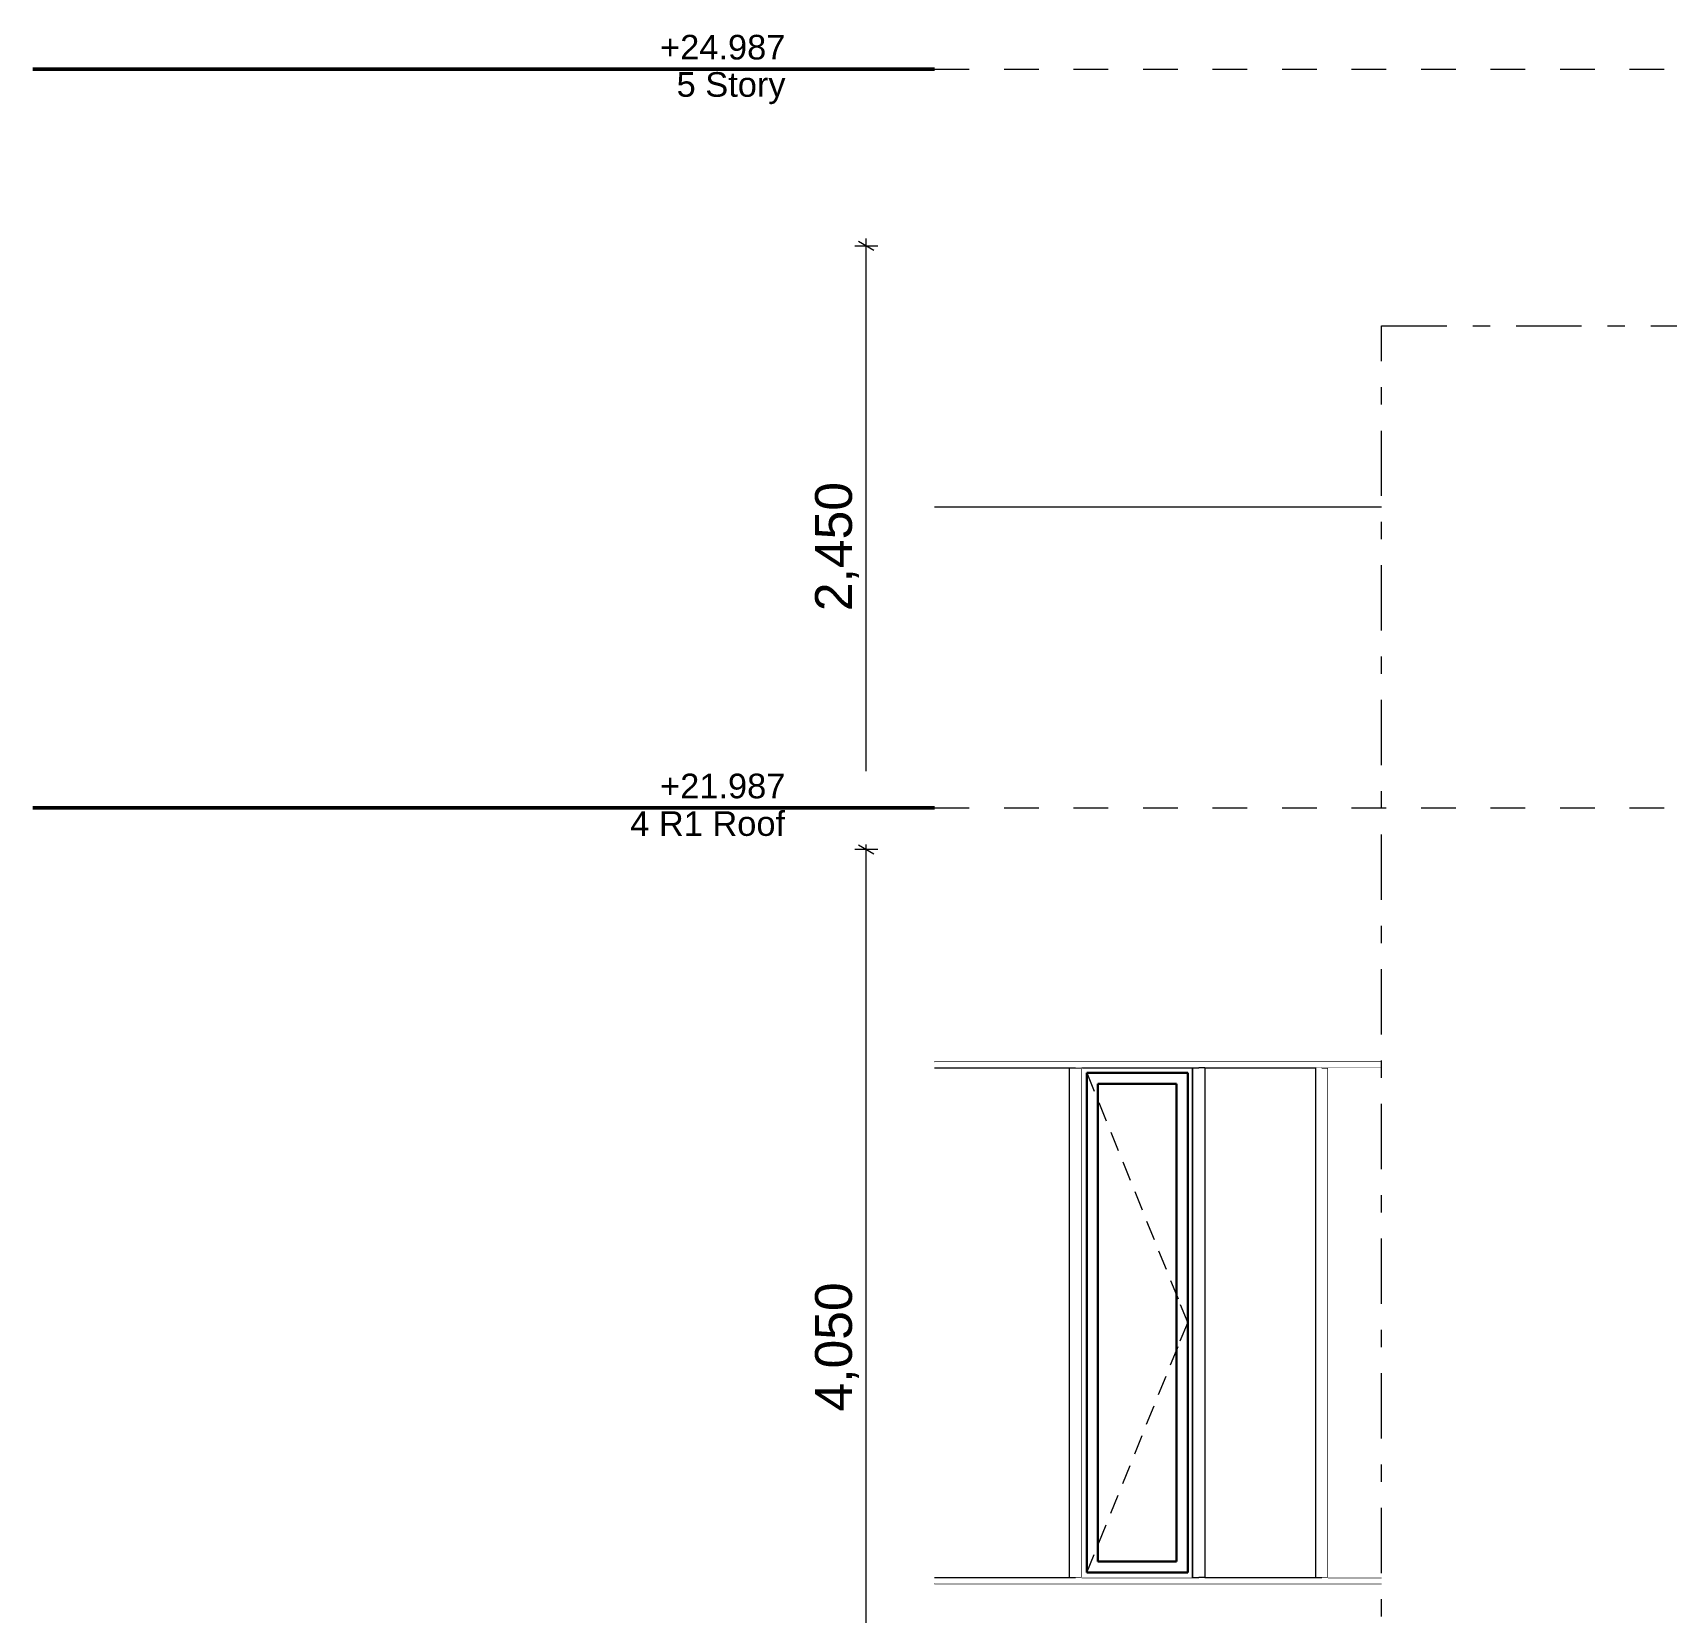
# Model space of a CAD drawing. Header units: millimetres. Extents: x -48147 to 1436659, y -488302 to 18123.
# Drawn here: x 1396615 to 1403249, y -470099 to -463685 of the extents above; entities that cross this region are included whole.
import ezdxf

# ---------------------------------------------------------------- set-up
doc = ezdxf.new("R2010")
doc.units = ezdxf.units.MM
doc.header["$MEASUREMENT"] = 0
for name, pattern in [('Dashed', [2822.222233, 1411.111116, -1411.111116]), ('Double Dashed', [546.805537, 264.583325, -105.833328, 70.555556, -105.833328]), ('Wipeout_Contour', [1000, 0, -1000])]:
    doc.linetypes.add(name, pattern=pattern)
for name, color, linetype, lineweight, true_color in [('0_Pen_No__105', 7, 'Continuous', 15, 0xa6a6a6), ('0_Pen_No__25', 7, 'Continuous', 50, 0x2a2a2a), ('New_A-25-M_Curtain_Wall_Pen_No__23', 7, 'Continuous', 30, 0x2a2a2a), ('New_A-25-M_Curtain_Wall_Pen_No__63', 7, 'Continuous', 20, 0x606060)]:
    doc.layers.add(name, color=color, linetype=linetype, lineweight=lineweight, true_color=true_color)
for name, color, linetype, lineweight in [('0_Pen_No__6', 7, 'Continuous', 35), ('A-95-D_1_100_Pen_No__1', 7, 'Continuous', 13), ('A-95-P_Drawing_Pen_No__1', 7, 'Continuous', 13), ('A-95-P_Text_1_50_GA_Pen_No__1', 7, 'Continuous', 13), ('New_A-25-M_Curtain_Wall_Pen_No__3', 7, 'Continuous', 18), ('New_A-25-M_Curtain_Wall_Pen_No__87', 8, 'Continuous', 20), ('New_A-25-M_Wall_Ext_Pen_No__87', 8, 'Continuous', 20), ('New_ArchiCAD Doors_Pen_No__87', 8, 'Continuous', 20)]:
    doc.layers.add(name, color=color, linetype=linetype, lineweight=lineweight)
for name, color, linetype in [('A-95-D_1_100', 7, 'Continuous'), ('A-95-P_Drawing', 7, 'Continuous'), ('New_A-25-M_Curtain_Wall', 7, 'Continuous'), ('New_A-25-M_Wall_Ext', 7, 'Continuous'), ('New_A-25-M_Wall_Int', 7, 'Continuous'), ('New_ArchiCAD Doors', 7, 'Continuous')]:
    doc.layers.add(name, color=color, linetype=linetype)
doc.styles.add('GENERATED_STYLE_1', font='')
doc.styles.add('GENERATED_STYLE_2', font='')
doc.styles.get('GENERATED_STYLE_1').set_extended_font_data('Arial')
doc.styles.get('GENERATED_STYLE_2').set_extended_font_data('Swis721 BT')
doc.dimstyles.new('GENERATED_STYLE__2', dxfattribs={"dimtxt": 150, "dimasz": 47.5, "dimexe": 0.18, "dimexo": 0, "dimgap": 0.09, "dimtad": 1, "dimdec": 0, "dimzin": 0, "dimdsep": 46, "dimtxsty": 'GENERATED_STYLE_1', "dimblk": 'ARROWHEAD_2', "dimblk1": 'ARROWHEAD_2', "dimblk2": 'ARROWHEAD_2', "dimcen": 0.09, "dimclrd": 7, "dimclre": 7, "dimclrt": 7, "dimadec": 0, "dimazin": 0, "dimtfac": 1, "dimtdec": 4, "dimtmove": 0, "dimatfit": 3, "dimfxl": 1, "dimtolj": 1, "dimtzin": 0, "dimarcsym": 0})

# ---------------------------------------------------------------- blocks, each defined once
blk = doc.blocks.new('Section Elem_3_2', base_point=(1424163.9, -483032.8))
at = {"color": 254, "linetype": 'Wipeout_Contour', "lineweight": 0, "ltscale": 32562435.94353312}
blk.add_wipeout([(1400277.5, -480012.8), (1402875.7, -480012.8), (1402875.7, -483032.8), (1403200.3, -483032.8), (1403200.3, -478082.8), (1403200.3, -475962.8), (1403200.3, -474932.8), (1403154.4, -474932.8), (1403154.4, -465609.6), (1400277.5, -465609.6), (1400277.5, -467862.8), (1402875.7, -467862.8), (1402875.7, -469982.8), (1400277.5, -469982.8), (1400277.5, -471912.8), (1402875.7, -471912.8), (1402875.7, -474032.8), (1400277.5, -474032.8), (1400277.5, -475962.8), (1402875.7, -475962.8), (1402875.7, -478082.8), (1400277.5, -478082.8)], dxfattribs=at).dxf.layer = 'New_A-25-M_Wall_Ext'
at = {"layer": 'New_A-25-M_Wall_Ext_Pen_No__87', "linetype": 'Continuous'}
blk.add_line((1400277.5, -465609.6), (1403154.4, -465609.6), dxfattribs=at)
blk = doc.blocks.new('Section Elem_8_2', base_point=(1424163.9, -483032.8))
at = {"layer": 'New_A-25-M_Wall_Ext_Pen_No__87', "linetype": 'Continuous'}
blk.add_line((1403154.4, -465609.6), (1413335.4, -465609.6), dxfattribs=at)
blk = doc.blocks.new('Section Elem_58_2', base_point=(1424163.9, -483032.8))
at = {"layer": 'New_ArchiCAD Doors_Pen_No__87', "linetype": 'Continuous'}
for p, q in [((1400277.5, -467862.8), (1402875.7, -467862.8)), ((1402875.7, -467862.8), (1402875.7, -469982.8)), ((1402875.7, -469982.8), (1400277.5, -469982.8))]:
    blk.add_line(p, q, dxfattribs=at)
blk = doc.blocks.new('Section Elem_111_2', base_point=(1424163.9, -483032.8))
at = {"color": 254, "linetype": 'Wipeout_Contour', "lineweight": 0, "ltscale": 5911850.775636937}
blk.add_wipeout([(1401375.6, -467887.8), (1401375.6, -469957.8), (1401825.6, -469957.8), (1401825.6, -467887.8)], dxfattribs=at).dxf.layer = 'New_A-25-M_Curtain_Wall'
blk = doc.blocks.new('Section Elem_112_2', base_point=(1424163.9, -483032.8))
at = {"color": 254, "linetype": 'Wipeout_Contour', "lineweight": 0, "ltscale": 5910521.486409357}
blk.add_wipeout([(1401850.6, -467862.8), (1401350.6, -467862.8), (1401350.6, -467887.8), (1401850.6, -467887.8)], dxfattribs=at).dxf.layer = 'New_A-25-M_Curtain_Wall'
at = {"layer": 'New_A-25-M_Curtain_Wall_Pen_No__87', "linetype": 'Continuous'}
blk.add_line((1401375.6, -467887.8), (1401850.6, -467887.8), dxfattribs=at)
blk = doc.blocks.new('Section Elem_113_2', base_point=(1424163.9, -483032.8))
at = {"color": 254, "linetype": 'Wipeout_Contour', "lineweight": 0, "ltscale": 5912799.175917802}
blk.add_wipeout([(1401825.6, -469957.8), (1401875.6, -469957.8), (1401875.6, -467887.8), (1401825.6, -467887.8)], dxfattribs=at).dxf.layer = 'New_A-25-M_Curtain_Wall'
at = {"layer": 'New_A-25-M_Curtain_Wall_Pen_No__87', "linetype": 'Continuous'}
for p, q in [((1401825.6, -469957.8), (1401825.6, -467887.8)), ((1401850.6, -467887.8), (1401875.6, -467887.8)), ((1401875.6, -469957.8), (1401875.6, -467887.8)), ((1401850.6, -469957.8), (1401875.6, -469957.8))]:
    blk.add_line(p, q, dxfattribs=at)
blk = doc.blocks.new('Section Elem_114_2', base_point=(1424163.9, -483032.8))
at = {"color": 254, "linetype": 'Wipeout_Contour', "lineweight": 0, "ltscale": 5913180.2632043}
blk.add_wipeout([(1401350.6, -469982.8), (1401850.6, -469982.8), (1401850.6, -469957.8), (1401350.6, -469957.8)], dxfattribs=at).dxf.layer = 'New_A-25-M_Curtain_Wall'
at = {"layer": 'New_A-25-M_Curtain_Wall_Pen_No__87', "linetype": 'Continuous'}
blk.add_line((1401375.6, -469957.8), (1401850.6, -469957.8), dxfattribs=at)
blk = doc.blocks.new('Section Elem_115_2', base_point=(1424163.9, -483032.8))
at = {"color": 254, "linetype": 'Wipeout_Contour', "lineweight": 0, "ltscale": 5913343.533004483}
blk.add_wipeout([(1401850.6, -467862.8), (1401850.6, -467887.8), (1402825.6, -467887.8), (1402850.6, -467862.8)], dxfattribs=at).dxf.layer = 'New_A-25-M_Curtain_Wall'
at = {"layer": 'New_A-25-M_Curtain_Wall_Pen_No__87', "linetype": 'Continuous'}
blk.add_line((1401875.6, -467887.8), (1402825.6, -467887.8), dxfattribs=at)
blk = doc.blocks.new('Section Elem_116_2', base_point=(1424163.9, -483032.8))
at = {"color": 254, "linetype": 'Wipeout_Contour', "lineweight": 0, "ltscale": 5916001.041583266}
blk.add_wipeout([(1401850.6, -469982.8), (1402850.6, -469982.8), (1402825.6, -469957.8), (1401850.6, -469957.8)], dxfattribs=at).dxf.layer = 'New_A-25-M_Curtain_Wall'
at = {"layer": 'New_A-25-M_Curtain_Wall_Pen_No__87', "linetype": 'Continuous'}
blk.add_line((1401875.6, -469957.8), (1402825.6, -469957.8), dxfattribs=at)
blk = doc.blocks.new('Section Elem_117_2', base_point=(1424163.9, -483032.8))
at = {"color": 254, "linetype": 'Wipeout_Contour', "lineweight": 0, "ltscale": 5914695.87526593}
blk.add_wipeout([(1401875.6, -467887.8), (1401875.6, -469957.8), (1402825.6, -469957.8), (1402825.6, -467887.8)], dxfattribs=at).dxf.layer = 'New_A-25-M_Curtain_Wall'
blk = doc.blocks.new('Section Elem_118_2', base_point=(1424163.9, -483032.8))
at = {"color": 254, "linetype": 'Wipeout_Contour', "lineweight": 0, "ltscale": 8874889.128427815}
blk.add_wipeout([(1402850.6, -467862.8), (1402825.6, -467887.8), (1402825.6, -469957.8), (1402850.6, -469982.8), (1402875.6, -469982.8), (1402875.6, -467862.8)], dxfattribs=at).dxf.layer = 'New_A-25-M_Curtain_Wall'
at = {"layer": 'New_A-25-M_Curtain_Wall_Pen_No__87', "linetype": 'Continuous'}
for p, q in [((1402875.6, -469982.8), (1402875.6, -467862.8)), ((1402825.6, -469957.8), (1402825.6, -467887.8))]:
    blk.add_line(p, q, dxfattribs=at)
blk = doc.blocks.new('Section Elem_139_2', base_point=(1424163.9, -483032.8))
at = {"color": 254, "linetype": 'Wipeout_Contour', "lineweight": 0, "ltscale": 5916687.792121973}
blk.add_wipeout([(1402875.6, -469982.8), (1402875.7, -469982.8), (1402875.7, -467862.8), (1402875.6, -467862.8)], dxfattribs=at).dxf.layer = 'New_A-25-M_Wall_Int'
blk = doc.blocks.new('Section Elem_158_2', base_point=(1424163.9, -483032.8))
at = {"color": 254, "linetype": 'Wipeout_Contour', "lineweight": 0, "ltscale": 5907871.512272425}
blk.add_wipeout([(1400277.5, -467887.8), (1400277.5, -469957.8), (1400825.6, -469957.8), (1400825.6, -467887.8)], dxfattribs=at).dxf.layer = 'New_A-25-M_Curtain_Wall'
blk = doc.blocks.new('Section Elem_159_2', base_point=(1424163.9, -483032.8))
at = {"color": 254, "linetype": 'Wipeout_Contour', "lineweight": 0, "ltscale": 5909005.914157856}
blk.add_wipeout([(1400825.6, -469957.8), (1400875.6, -469957.8), (1400875.6, -467887.8), (1400825.6, -467887.8)], dxfattribs=at).dxf.layer = 'New_A-25-M_Curtain_Wall'
at = {"layer": 'New_A-25-M_Curtain_Wall_Pen_No__87', "linetype": 'Continuous'}
for p, q in [((1400825.6, -469957.8), (1400825.6, -467887.8)), ((1400850.6, -467887.8), (1400875.6, -467887.8)), ((1400875.6, -469957.8), (1400875.6, -467887.8)), ((1400850.6, -469957.8), (1400875.6, -469957.8))]:
    blk.add_line(p, q, dxfattribs=at)
blk = doc.blocks.new('Section Elem_160_2', base_point=(1424163.9, -483032.8))
at = {"color": 254, "linetype": 'Wipeout_Contour', "lineweight": 0, "ltscale": 5909249.298670447}
blk.add_wipeout([(1400277.5, -469982.8), (1400850.6, -469982.8), (1400850.6, -469957.8), (1400277.5, -469957.8)], dxfattribs=at).dxf.layer = 'New_A-25-M_Curtain_Wall'
at = {"layer": 'New_A-25-M_Curtain_Wall_Pen_No__87', "linetype": 'Continuous'}
blk.add_line((1400277.5, -469957.8), (1400850.6, -469957.8), dxfattribs=at)
blk = doc.blocks.new('Section Elem_161_2', base_point=(1424163.9, -483032.8))
at = {"color": 254, "linetype": 'Wipeout_Contour', "lineweight": 0, "ltscale": 5906588.752379771}
blk.add_wipeout([(1400277.5, -467862.8), (1400277.5, -467887.8), (1400850.6, -467887.8), (1400850.6, -467862.8)], dxfattribs=at).dxf.layer = 'New_A-25-M_Curtain_Wall'
at = {"layer": 'New_A-25-M_Curtain_Wall_Pen_No__87', "linetype": 'Continuous'}
blk.add_line((1400277.5, -467887.8), (1400850.6, -467887.8), dxfattribs=at)
blk = doc.blocks.new('Section Elem_162_2', base_point=(1424163.9, -483032.8))
at = {"color": 254, "linetype": 'Wipeout_Contour', "lineweight": 0, "ltscale": 5910902.510966281}
blk.add_wipeout([(1401375.6, -467887.8), (1401325.6, -467887.8), (1401325.6, -469957.8), (1401375.6, -469957.8)], dxfattribs=at).dxf.layer = 'New_A-25-M_Curtain_Wall'
at = {"layer": 'New_A-25-M_Curtain_Wall_Pen_No__87', "linetype": 'Continuous'}
for p, q in [((1401325.6, -467887.8), (1401325.6, -469957.8)), ((1401375.6, -467887.8), (1401350.6, -467887.8)), ((1401375.6, -467887.8), (1401375.6, -469957.8)), ((1401375.6, -469957.8), (1401350.6, -469957.8))]:
    blk.add_line(p, q, dxfattribs=at)
blk = doc.blocks.new('Section Elem_163_2', base_point=(1424163.9, -483032.8))
at = {"color": 254, "linetype": 'Wipeout_Contour', "lineweight": 0, "ltscale": 5911284.059129547}
blk.add_wipeout([(1400850.6, -469982.8), (1401350.6, -469982.8), (1401350.6, -469957.8), (1400850.6, -469957.8)], dxfattribs=at).dxf.layer = 'New_A-25-M_Curtain_Wall'
at = {"layer": 'New_A-25-M_Curtain_Wall_Pen_No__87', "linetype": 'Continuous'}
blk.add_line((1400875.6, -469957.8), (1401350.6, -469957.8), dxfattribs=at)
blk = doc.blocks.new('Section Elem_164_2', base_point=(1424163.9, -483032.8))
at = {"color": 254, "linetype": 'Wipeout_Contour', "lineweight": 0, "ltscale": 5908624.429076232}
blk.add_wipeout([(1401350.6, -467862.8), (1400850.6, -467862.8), (1400850.6, -467887.8), (1401350.6, -467887.8)], dxfattribs=at).dxf.layer = 'New_A-25-M_Curtain_Wall'
at = {"layer": 'New_A-25-M_Curtain_Wall_Pen_No__87', "linetype": 'Continuous'}
blk.add_line((1400875.6, -467887.8), (1401350.6, -467887.8), dxfattribs=at)
blk = doc.blocks.new('Section Elem_165_2', base_point=(1424163.9, -483032.8))
at = {"color": 254, "linetype": 'Wipeout_Contour', "lineweight": 0, "ltscale": 5909138.588761495}
blk.add_wipeout([(1400875.6, -469957.8), (1400895.6, -469937.8), (1400895.6, -467907.8), (1400875.6, -467887.8)], dxfattribs=at).dxf.layer = 'New_A-25-M_Curtain_Wall'
at = {"color": 254, "linetype": 'Wipeout_Contour', "lineweight": 0, "ltscale": 7388859.688231841}
blk.add_wipeout([(1400895.6, -469937.8), (1400875.6, -469957.8), (1400875.6, -469957.8), (1401325.6, -469957.8), (1401305.6, -469937.8)], dxfattribs=at).dxf.layer = 'New_A-25-M_Curtain_Wall'
at = {"color": 254, "linetype": 'Wipeout_Contour', "lineweight": 0, "ltscale": 5909261.744511109}
blk.add_wipeout([(1400895.6, -467907.8), (1400895.6, -469937.8), (1400940.6, -469892.8), (1400940.6, -467952.8)], dxfattribs=at).dxf.layer = 'New_A-25-M_Curtain_Wall'
at = {"color": 254, "linetype": 'Wipeout_Contour', "lineweight": 0, "ltscale": 5910769.606339976}
blk.add_wipeout([(1401305.6, -469937.8), (1401325.6, -469957.8), (1401325.6, -467887.8), (1401305.6, -467907.8)], dxfattribs=at).dxf.layer = 'New_A-25-M_Curtain_Wall'
at = {"color": 254, "linetype": 'Wipeout_Contour', "lineweight": 0, "ltscale": 5910646.26019731}
blk.add_wipeout([(1401260.6, -467952.8), (1401260.6, -469892.8), (1401305.6, -469937.8), (1401305.6, -467907.8)], dxfattribs=at).dxf.layer = 'New_A-25-M_Curtain_Wall'
at = {"color": 254, "linetype": 'Wipeout_Contour', "lineweight": 0, "ltscale": 5908694.010133332}
blk.add_wipeout([(1400895.6, -467907.8), (1400940.6, -467952.8), (1401260.6, -467952.8), (1401305.6, -467907.8)], dxfattribs=at).dxf.layer = 'New_A-25-M_Curtain_Wall'
at = {"color": 254, "linetype": 'Wipeout_Contour', "lineweight": 0, "ltscale": 5911213.993915383}
blk.add_wipeout([(1401305.6, -469937.8), (1401260.6, -469892.8), (1400940.6, -469892.8), (1400895.6, -469937.8)], dxfattribs=at).dxf.layer = 'New_A-25-M_Curtain_Wall'
at = {"layer": 'New_A-25-M_Curtain_Wall_Pen_No__23', "linetype": 'Continuous'}
for p, q in [((1401305.6, -467907.8), (1400895.6, -467907.8)), ((1400895.6, -467907.8), (1400895.6, -469937.8)), ((1401305.6, -469937.8), (1401305.6, -467907.8)), ((1400895.6, -469937.8), (1401305.6, -469937.8))]:
    blk.add_line(p, q, dxfattribs=at)
at = {"layer": 'New_A-25-M_Curtain_Wall_Pen_No__87', "linetype": 'Continuous'}
blk.add_line((1401325.6, -469957.8), (1401325.6, -467887.8), dxfattribs=at)
at = {"color": 254, "linetype": 'Wipeout_Contour', "lineweight": 0, "ltscale": 5909953.912086292}
blk.add_wipeout([(1400940.6, -469892.8), (1401260.5, -469892.8), (1401260.5, -467952.8), (1400940.6, -467952.8)], dxfattribs=at).dxf.layer = 'New_A-25-M_Curtain_Wall'
at = {"layer": 'New_A-25-M_Curtain_Wall_Pen_No__23', "linetype": 'Continuous'}
for p, q in [((1400940.6, -467952.8), (1401260.6, -467952.8)), ((1400940.6, -469892.8), (1400940.6, -467952.8)), ((1401260.6, -467952.8), (1401260.6, -469892.8)), ((1401260.6, -469892.8), (1400940.6, -469892.8))]:
    blk.add_line(p, q, dxfattribs=at)
at = {"layer": 'New_A-25-M_Curtain_Wall_Pen_No__3', "linetype": 'Continuous'}
for p, q in [((1400895.6, -467907.8), (1400925.5, -467982)), ((1400944.3, -468028.3), (1400974.2, -468102.5)), ((1400992.9, -468148.9), (1401022.9, -468223)), ((1401041.6, -468269.4), (1401071.6, -468343.6)), ((1401090.3, -468389.9), (1401120.3, -468464.1)), ((1401139, -468510.5), (1401169, -468584.7)), ((1401187.7, -468631), (1401217.7, -468705.2)), ((1401236.4, -468751.6), (1401266.4, -468825.7)), ((1401275.6, -468848.6), (1401305.6, -468922.8)), ((1401275.6, -468997), (1401305.6, -468922.8)), ((1401236.4, -469094), (1401266.4, -469019.9)), ((1401187.7, -469214.6), (1401217.7, -469140.4)), ((1401139, -469335.1), (1401169, -469260.9)), ((1401090.3, -469455.6), (1401120.3, -469381.5)), ((1401041.6, -469576.2), (1401071.6, -469502)), ((1400992.9, -469696.7), (1401022.9, -469622.5)), ((1400944.3, -469817.3), (1400974.2, -469743.1)), ((1400895.6, -469937.8), (1400925.5, -469863.6))]:
    blk.add_line(p, q, dxfattribs=at)
at = {"layer": 'New_A-25-M_Curtain_Wall_Pen_No__63', "linetype": 'Continuous'}
blk.add_line((1401260.5, -469892.8), (1401260.5, -467952.8), dxfattribs=at)
blk = doc.blocks.new('*D501', base_point=(1424163.9, -483032.8))
at = {"layer": 'A-95-D_1_100_Pen_No__1', "linetype": 'Continuous'}
for p, q in [((1400047.1, -467001), (1399953.4, -467001)), ((1399969, -466983), (1400031.5, -467019.1)), ((1400000.3, -471051), (1400000.3, -467001)), ((1400047.1, -471051), (1399953.4, -471051)), ((1399969, -471033), (1400031.5, -471069.1))]:
    blk.add_line(p, q, dxfattribs=at)
at = {"layer": 'A-95-D_1_100_Pen_No__1', "insert": (1399970.3, -469283.4), "char_height": 150, "attachment_point": 7, "rotation": 90, "style": 'GENERATED_STYLE_1'}
blk.add_mtext('\\A1;{\\fArial|b0|i0|c0|p34;4,050}', dxfattribs=at)
blk = doc.blocks.new('ARROWHEAD_2')
at = {"color": 0, "linetype": 'Continuous', "lineweight": 0}
for p, q in [((0, 0), (-1, 0)), ((-0.38, -0.66), (0.38, 0.66))]:
    blk.add_line(p, q, dxfattribs=at)
blk = doc.blocks.new('*D502', base_point=(1424163.9, -483032.8))
at = {"layer": 'A-95-D_1_100_Pen_No__1', "linetype": 'Continuous'}
for p, q in [((1400047.1, -464551), (1399953.4, -464551)), ((1400031.5, -464569.1), (1399969, -464533)), ((1400000.3, -464551), (1400000.3, -464520.4)), ((1400000.3, -467001), (1400000.3, -464551)), ((1400047.1, -467001), (1399953.4, -467001)), ((1399969, -466983), (1400031.5, -467019.1))]:
    blk.add_line(p, q, dxfattribs=at)
at = {"layer": 'A-95-D_1_100_Pen_No__1', "insert": (1399970.3, -466033.4), "char_height": 150, "attachment_point": 7, "rotation": 90, "style": 'GENERATED_STYLE_1'}
blk.add_mtext('\\A1;{\\fArial|b0|i0|c0|p34;2,450}', dxfattribs=at)
blk = doc.blocks.new('S-23 Building Section_STORY_MARKER', base_point=(1424163.9, -483032.8))
at = {"layer": '0_Pen_No__105', "linetype": 'Dashed', "ltscale": 0.1}
for p, q in [((1400277.5, -463832.8), (1432997.4, -463832.8)), ((1400277.5, -466832.8), (1432997.4, -466832.8))]:
    blk.add_line(p, q, dxfattribs=at)
at = {"layer": '0_Pen_No__25', "linetype": 'Continuous'}
for p, q in [((1400277.5, -463832.8), (1400177.5, -463832.8)), ((1400277.5, -466832.8), (1400177.5, -466832.8))]:
    blk.add_line(p, q, dxfattribs=at)
at = {"color": 254, "linetype": 'Wipeout_Contour', "lineweight": 0, "ltscale": 5893065.829044518}
blk.add_wipeout([(1396615.5, -463684.6), (1396615.5, -463981), (1400077.5, -463981), (1400077.5, -463684.6)], dxfattribs=at)
at = {"color": 254, "linetype": 'Wipeout_Contour', "lineweight": 0, "ltscale": 5896854.828557558}
blk.add_wipeout([(1396615.5, -466684.6), (1396615.5, -466981), (1400077.5, -466981), (1400077.5, -466684.6)], dxfattribs=at)
at = {"layer": '0_Pen_No__25', "linetype": 'Continuous'}
for p, q in [((1396615.5, -463832.8), (1399677.5, -463832.8)), ((1399877.5, -463832.8), (1399677.5, -463832.8)), ((1399877.5, -463832.8), (1400077.5, -463832.8)), ((1400177.5, -463832.8), (1400077.5, -463832.8)), ((1396615.5, -466832.8), (1399677.5, -466832.8)), ((1399877.5, -466832.8), (1399677.5, -466832.8)), ((1399877.5, -466832.8), (1400077.5, -466832.8)), ((1400177.5, -466832.8), (1400077.5, -466832.8))]:
    blk.add_line(p, q, dxfattribs=at)
at = {"layer": '0_Pen_No__6', "char_height": 100, "attachment_point": 1, "style": 'GENERATED_STYLE_2'}
for s, insert in [('\\A1;{\\fSwis721 BT|b0|i0|c0|p34;+24.987}', (1399163.2, -463693.4)), ('\\A1;{\\fSwis721 BT|b0|i0|c0|p34;5 Story}', (1399230.2, -463844.9)), ('\\A1;{\\fSwis721 BT|b0|i0|c0|p34;+21.987}', (1399163.2, -466693.4)), ('\\A1;{\\fSwis721 BT|b0|i0|c0|p34;4 R1 Roof}', (1399041.8, -466846))]:
    blk.add_mtext(s, dxfattribs=dict(at, insert=insert))

msp = doc.modelspace()

# ---------------------------------------------------------------- block references
at = {"layer": 'New_A-25-M_Wall_Ext'}
msp.add_blockref('Section Elem_3_2', (1424163.9, -483032.8), dxfattribs=at)

# ---------------------------------------------------------------- texts
at = {"layer": 'A-95-P_Text_1_50_GA_Pen_No__1', "linetype": 'Continuous', "insert": (1403470.3, -464906.9), "char_height": 150, "width": 2621.774, "attachment_point": 2, "line_spacing_factor": 0.422939, "style": 'GENERATED_STYLE_2'}
msp.add_mtext('\\A1;{\\fSwis721 BT|b0|i0|c0|p34;External wall detail see : EC-MA-00-ZZ-DR-A-25161}', dxfattribs=at)

# ---------------------------------------------------------------- next in the draw order: block references
at = {"layer": 'New_A-25-M_Wall_Ext'}
msp.add_blockref('Section Elem_8_2', (1424163.9, -483032.8), dxfattribs=at)
at = {"layer": 'New_ArchiCAD Doors'}
msp.add_blockref('Section Elem_58_2', (1424163.9, -483032.8), dxfattribs=at)

# ---------------------------------------------------------------- next in the draw order: block references
at = {"layer": 'New_A-25-M_Curtain_Wall'}
for name in ['Section Elem_158_2', 'Section Elem_111_2']:
    msp.add_blockref(name, (1424163.9, -483032.8), dxfattribs=at)

# ---------------------------------------------------------------- next in the draw order: dimensions: what is measured, and where the dimension line sits
at = {"layer": 'A-95-D_1_100', "linetype": 'Continuous'}
dim = msp.add_linear_dim(base=(1400000.3, -464551), p1=(1400191.3, -467001), p2=(1405541.6, -464551), angle=90, dimstyle='GENERATED_STYLE__2', dxfattribs=at)
dim.commit()
dim.dimension.update_dxf_attribs({"geometry": '*D502', "text_midpoint": (1399895.3, -465748.8), "dimtype": 160, "text_rotation": 90})

# ---------------------------------------------------------------- next in the draw order: block references
at = {"layer": 'New_A-25-M_Curtain_Wall'}
for name in ['Section Elem_112_2', 'Section Elem_159_2']:
    msp.add_blockref(name, (1424163.9, -483032.8), dxfattribs=at)

# ---------------------------------------------------------------- next in the draw order: block references
for name in ['Section Elem_161_2', 'Section Elem_113_2', 'Section Elem_160_2']:
    msp.add_blockref(name, (1424163.9, -483032.8), dxfattribs=at)

# ---------------------------------------------------------------- next in the draw order: block references
for name in ['Section Elem_115_2', 'Section Elem_114_2']:
    msp.add_blockref(name, (1424163.9, -483032.8), dxfattribs=at)

# ---------------------------------------------------------------- next in the draw order: dimensions: what is measured, and where the dimension line sits
at = {"layer": 'A-95-D_1_100', "linetype": 'Continuous'}
dim = msp.add_linear_dim(base=(1400000.3, -467001), p1=(1400417.5, -471051), p2=(1400191.3, -467001), angle=90, dimstyle='GENERATED_STYLE__2', dxfattribs=at)
dim.commit()
dim.dimension.update_dxf_attribs({"geometry": '*D501', "text_midpoint": (1399895.3, -468998.8), "dimtype": 160, "text_rotation": 90})

# ---------------------------------------------------------------- next in the draw order: block references
at = {"layer": 'New_A-25-M_Curtain_Wall'}
for name in ['Section Elem_162_2', 'Section Elem_116_2']:
    msp.add_blockref(name, (1424163.9, -483032.8), dxfattribs=at)

# ---------------------------------------------------------------- next in the draw order: block references
for name in ['Section Elem_164_2', 'Section Elem_117_2', 'Section Elem_163_2']:
    msp.add_blockref(name, (1424163.9, -483032.8), dxfattribs=at)

# ---------------------------------------------------------------- next in the draw order: block references
for name in ['Section Elem_118_2', 'Section Elem_165_2']:
    msp.add_blockref(name, (1424163.9, -483032.8), dxfattribs=at)

# ---------------------------------------------------------------- next in the draw order: block references
at = {"layer": 'New_A-25-M_Wall_Int'}
msp.add_blockref('Section Elem_139_2', (1424163.9, -483032.8), dxfattribs=at)

# ---------------------------------------------------------------- next in the draw order: wipeouts: each hides what was drawn before it
at = {"color": 254, "linetype": 'Wipeout_Contour', "lineweight": 0, "ltscale": 5945399.093806557}
msp.add_wipeout([(1402093, -464875.1), (1414616.4, -464875.1), (1414616.4, -485231.7), (1402093, -485231.7)], dxfattribs=at).dxf.layer = 'A-95-P_Drawing'

# ---------------------------------------------------------------- next in the draw order: linework, layer by layer
at = {"layer": 'A-95-P_Drawing_Pen_No__1', "linetype": 'Double Dashed', "flags": 128}
msp.add_lwpolyline([(1402093, -464875.1), (1414616.4, -464875.1), (1414616.4, -485231.7), (1402093, -485231.7)], close=True, dxfattribs=at)

# ---------------------------------------------------------------- next in the draw order: block references
at = {"linetype": 'Continuous', "lineweight": 0}
msp.add_blockref('S-23 Building Section_STORY_MARKER', (1424163.9, -483032.8), dxfattribs=at)

doc.saveas('drawing.dxf')
